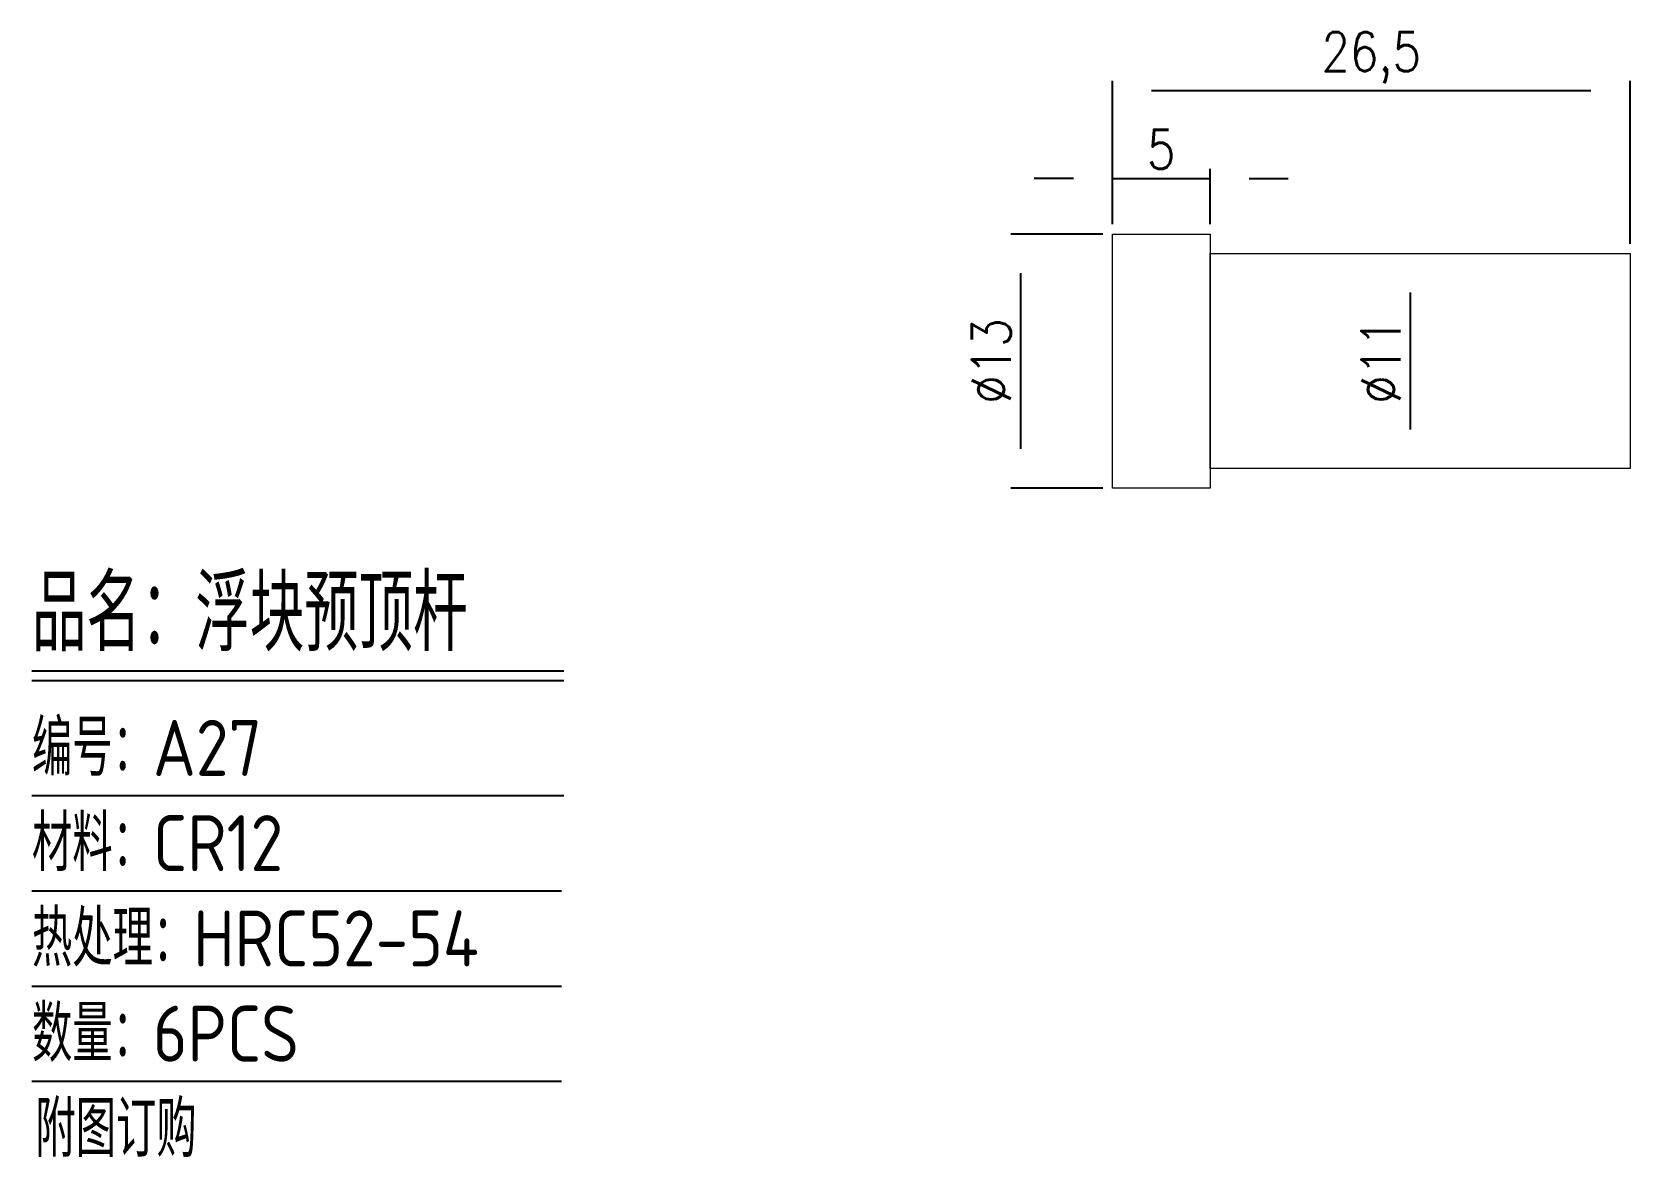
# Model space of a CAD drawing. Header units: millimetres. Extents: x 4370.5 to 4452.3, y -2663.8 to -2606.2.
import ezdxf

# ---------------------------------------------------------------- set-up
doc = ezdxf.new("R2010")
doc.units = ezdxf.units.MM
doc.layers.add('DIM', color=4, linetype='Continuous')
doc.layers.add('PRESS', color=3, linetype='Continuous')
doc.styles.add('gbenor', font='gbenor.shx', dxfattribs={"bigfont": 'gbcbig.shx'})
doc.styles.get("Standard").update_dxf_attribs({"font": 'txt.shx', "width": 0.85, "bigfont": 'ctxt.shx'})
doc.dimstyles.new('T-2-WX', dxfattribs={"dimtxt": 2, "dimasz": 2, "dimexe": 0.5, "dimexo": 0.5, "dimgap": 0.5, "dimtad": 1, "dimtxsty": 'Standard', "dimblk": 'OPEN30', "dimcen": 0, "dimazin": 3, "dimtfac": 1, "dimtmove": 0, "dimatfit": 3, "dimldrblk": 'OPEN30', "dimlwd": -1, "dimlwe": -1})

# ---------------------------------------------------------------- blocks, each defined once
blk = doc.blocks.new('*D7579')
at = {"layer": 'Defpoints', "color": 0}
for p in [(4452.323, -2609.186), (4425.823, -2616.525), (4452.323, -2617.525)]:
    blk.add_point(p, dxfattribs=at)
at = {"layer": 'DIM', "color": 0}
for p, q in [((4425.823, -2616.025), (4425.823, -2608.686)), ((4427.823, -2609.186), (4450.323, -2609.186)), ((4452.323, -2617.025), (4452.323, -2608.686))]:
    blk.add_line(p, q, dxfattribs=at)
at = {"layer": 'DIM', "color": 0, "insert": (4439.073, -2607.496), "char_height": 2, "attachment_point": 5}
blk.add_mtext('26,5', dxfattribs=at)
blk = doc.blocks.new('_Open30')
blk = doc.blocks.new('*D7580')
at = {"layer": 'Defpoints', "color": 0}
for p in [(4425.823, -2616.525), (4421.117, -2629.525), (4425.823, -2629.525)]:
    blk.add_point(p, dxfattribs=at)
at = {"layer": 'DIM', "color": 0}
for p, q in [((4425.323, -2616.525), (4420.617, -2616.525)), ((4421.117, -2618.525), (4421.117, -2627.525)), ((4425.323, -2629.525), (4420.617, -2629.525))]:
    blk.add_line(p, q, dxfattribs=at)
at = {"layer": 'DIM', "color": 0, "insert": (4419.617, -2623.025), "char_height": 2, "attachment_point": 5, "rotation": 90}
blk.add_mtext('%%c13', dxfattribs=at)
blk = doc.blocks.new('*D7581')
at = {"layer": 'Defpoints', "color": 0}
for p in [(4430.823, -2613.69), (4425.823, -2616.525), (4430.823, -2616.525)]:
    blk.add_point(p, dxfattribs=at)
at = {"layer": 'DIM', "color": 0}
for p, q in [((4425.823, -2616.025), (4425.823, -2613.19)), ((4430.823, -2616.025), (4430.823, -2613.19)), ((4423.823, -2613.69), (4421.823, -2613.69)), ((4425.823, -2613.69), (4430.823, -2613.69)), ((4432.823, -2613.69), (4434.823, -2613.69))]:
    blk.add_line(p, q, dxfattribs=at)
at = {"layer": 'DIM', "color": 0, "insert": (4428.323, -2612.19), "char_height": 2, "attachment_point": 5}
blk.add_mtext('5', dxfattribs=at)
blk = doc.blocks.new('*D7582')
at = {"layer": 'Defpoints', "color": 0}
for p in [(4441.073, -2617.525), (4441.073, -2628.525), (4441.073, -2628.525)]:
    blk.add_point(p, dxfattribs=at)
at = {"layer": 'DIM', "color": 0}
for p, q in [((4440.573, -2617.525), (4440.573, -2617.525)), ((4441.073, -2619.525), (4441.073, -2626.525)), ((4440.573, -2628.525), (4440.573, -2628.525))]:
    blk.add_line(p, q, dxfattribs=at)
at = {"layer": 'DIM', "color": 0, "insert": (4439.573, -2623.025), "char_height": 2, "attachment_point": 5, "rotation": 90}
blk.add_mtext('%%c11', dxfattribs=at)

msp = doc.modelspace()

# ---------------------------------------------------------------- linework, layer by layer
at = {"layer": 'DIM', "color": 4, "linetype": 'Continuous', "lineweight": 25}
for p, q in [((4370.504, -2638.882), (4397.74, -2638.882)), ((4370.504, -2639.384), (4397.74, -2639.384)), ((4370.504, -2645.264), (4397.74, -2645.264)), ((4370.504, -2650.14), (4397.621, -2650.14)), ((4370.504, -2655.016), (4397.621, -2655.016)), ((4370.504, -2659.892), (4397.621, -2659.892))]:
    msp.add_line(p, q, dxfattribs=at)
at = {"layer": 'PRESS', "linetype": 'Continuous', "lineweight": 15}
for points in [[(4425.823, -2616.525), (4430.823, -2616.525), (4430.823, -2629.525), (4425.823, -2629.525)], [(4430.823, -2617.525), (4452.323, -2617.525), (4452.323, -2628.525), (4430.823, -2628.525)]]:
    msp.add_lwpolyline(points, close=True, dxfattribs=at)

# ---------------------------------------------------------------- texts
at = {"layer": 'DIM', "color": 3, "linetype": 'Continuous', "lineweight": 25, "style": 'gbenor'}
for s, height, p in [('品名：浮块预顶杆', 3.8721, (4370.504, -2637.878)), ('编号：A27', 2.8682, (4370.504, -2644.26)), ('材料：CR12', 2.8682, (4370.504, -2649.136)), ('热处理：HRC52-54', 2.86825, (4370.504, -2654.012)), ('数量：6PCS', 2.8682, (4370.504, -2658.888)), ('附图订购', 2.8682, (4370.679, -2663.764))]:
    msp.add_text(s, height=height, dxfattribs=at).set_placement(p)

# ---------------------------------------------------------------- dimensions: what is measured, and where the dimension line sits
at = {"layer": 'DIM'}
for base, p2, picture, middle in [((4452.323, -2609.186), (4452.323, -2617.525), '*D7579', (4439.073, -2607.496)), ((4430.823, -2613.69), (4430.823, -2616.525), '*D7581', (4428.323, -2612.19))]:
    dim = msp.add_linear_dim(base=base, p1=(4425.823, -2616.525), p2=p2, dimstyle='T-2-WX', dxfattribs=at)
    dim.commit()
    dim.dimension.update_dxf_attribs({"geometry": picture, "text_midpoint": middle})
for base, p1, p2, picture, middle in [((4421.117, -2629.525), (4425.823, -2616.525), (4425.823, -2629.525), '*D7580', (4419.617, -2623.025)), ((4441.073, -2628.525), (4441.073, -2617.525), (4441.073, -2628.525), '*D7582', (4439.573, -2623.025))]:
    dim = msp.add_linear_dim(base=base, p1=p1, p2=p2, angle=90, text='%%c<>', dimstyle='T-2-WX', dxfattribs=at)
    dim.commit()
    dim.dimension.update_dxf_attribs({"geometry": picture, "text_midpoint": middle})

doc.saveas('drawing.dxf')
